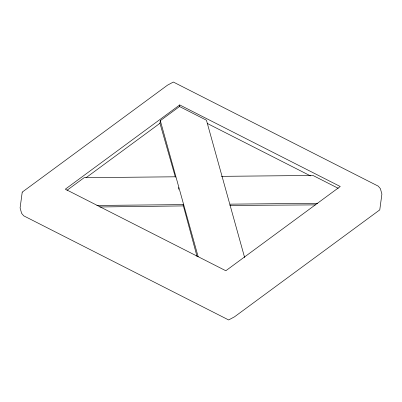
<?xml version="1.0" encoding="UTF-8"?>
<svg xmlns="http://www.w3.org/2000/svg" width="402" height="402" viewBox="0 0 402 402"><rect width="100%" height="100%" fill="white"/><g stroke="black" fill="none" stroke-linecap="round" stroke-linejoin="round"><path stroke-width="0.6" d="M175.383 177.171L159.961 123.288L160.318 120.66L179.513 106.525L179.724 104.947L340.248 186.508L225.823 270.747L65.305 189.186L179.724 104.947M66.968 190.332L84.144 177.684L175.669 176.795M85.943 177.779L159.961 123.288M99.776 206.975L183.387 205.909L197.03 256.461M221.437 176.347L312.962 175.458L338.243 188.302M96.897 205.452L183.528 204.608M229.974 204.156L317.57 203.301M229.859 205.462L315.485 204.884M179.513 106.525L206.442 120.208L244.642 257.592M207.206 123.409L310.515 175.9M160.318 120.66L198.181 256.833M178.277 187.533L178.774 189.312M183.056 204.724L183.387 205.909M22.231 192.126L20.1 207.909L21.618 213.361L23.763 215.859L228.643 319.957L234.482 316.836L379.769 209.874L381.9 194.091L380.382 188.638L378.232 186.141L173.357 82.043L167.518 85.164L22.231 192.126"/></g></svg>
